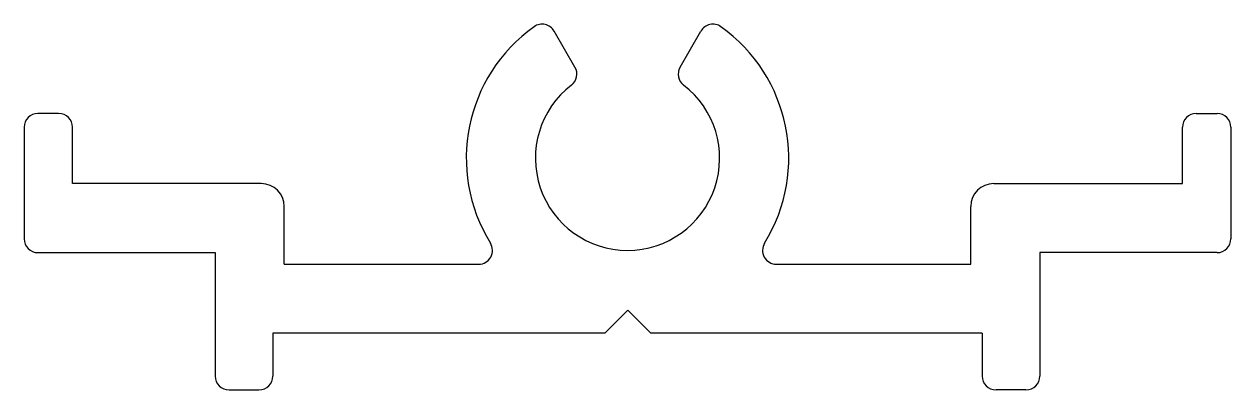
# Model space of a CAD drawing. Extents: x 968 to 994.2, y 2351.7 to 2359.6.
import ezdxf

# ---------------------------------------------------------------- set-up
doc = ezdxf.new("R2010")
doc.units = 0
doc.layers.get('0').update_dxf_attribs({"linetype": 'CONTINUOUS'})

msp = doc.modelspace()

# ---------------------------------------------------------------- linework, layer by layer
at = {"color": 0}
for p, q in [((979.981, 2358.667), (979.528, 2359.452)), ((982.261, 2358.667), (982.714, 2359.452)), ((968.772, 2357.665), (968.322, 2357.665)), ((993.469, 2357.665), (993.919, 2357.665)), ((968.022, 2357.365), (968.022, 2354.943)), ((969.072, 2356.143), (969.072, 2357.365)), ((993.169, 2356.143), (993.169, 2357.365)), ((994.219, 2357.365), (994.219, 2354.943)), ((973.171, 2356.143), (969.072, 2356.143)), ((989.071, 2356.143), (993.169, 2356.143)), ((973.671, 2354.393), (973.671, 2355.643)), ((988.571, 2354.393), (988.571, 2355.643)), ((968.322, 2354.643), (972.171, 2354.643)), ((972.171, 2354.643), (972.171, 2351.966)), ((993.919, 2354.643), (990.071, 2354.643)), ((990.071, 2354.643), (990.071, 2351.966)), ((973.671, 2354.393), (977.89, 2354.393)), ((984.352, 2354.393), (988.571, 2354.393)), ((981.128, 2353.393), (980.628, 2352.893)), ((981.628, 2352.893), (981.128, 2353.393)), ((973.421, 2352.893), (973.421, 2351.966)), ((980.628, 2352.893), (973.421, 2352.893)), ((988.821, 2352.893), (981.628, 2352.893)), ((988.821, 2352.893), (988.821, 2351.966)), ((972.471, 2351.666), (973.121, 2351.666)), ((989.771, 2351.666), (989.121, 2351.666))]:
    msp.add_line(p, q, dxfattribs=at)
for centre, radius, start, end in [((979.268, 2359.302), 0.3, 30, 125.3794), ((982.974, 2359.302), 0.3, 54.6206, 150), ((981.121, 2356.693), 3.5, 125.3794, 211.7569), ((981.121, 2356.693), 3.5, 328.2431, 54.6206), ((979.721, 2358.517), 0.3, 307.4947, 30), ((982.521, 2358.517), 0.3, 150, 232.5053), ((981.121, 2356.693), 2, 127.4947, 52.5053), ((968.322, 2357.365), 0.3, 90, 180), ((968.772, 2357.365), 0.3, 0, 90), ((993.469, 2357.365), 0.3, 90, 180), ((993.919, 2357.365), 0.3, 0, 90), ((973.171, 2355.643), 0.5, 360, 90), ((989.071, 2355.643), 0.5, 90, 180), ((968.322, 2354.943), 0.3, 180, 270), ((977.89, 2354.693), 0.3, 270, 31.7569), ((984.352, 2354.693), 0.3, 148.2431, 270), ((993.919, 2354.943), 0.3, 270, 0), ((972.471, 2351.966), 0.3, 180, 270), ((973.121, 2351.966), 0.3, 270, 0), ((989.121, 2351.966), 0.3, 180, 270), ((989.771, 2351.966), 0.3, 270, 0)]:
    msp.add_arc(centre, radius, start, end, dxfattribs=at)

doc.saveas('drawing.dxf')
